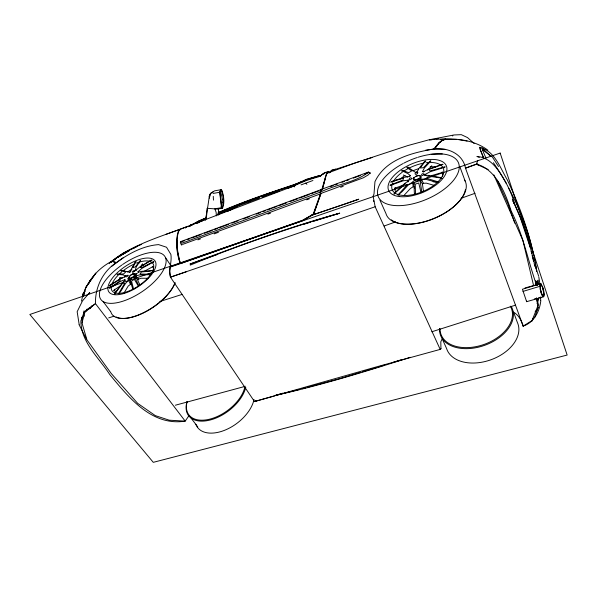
<?xml version="1.0" encoding="UTF-8"?>
<svg xmlns="http://www.w3.org/2000/svg" width="597" height="597" viewBox="0 0 597 597"><rect width="100%" height="100%" fill="white"/><g stroke="black" fill="none" stroke-linecap="round" stroke-linejoin="round"><path stroke-width="0.9" d="M322.358 189.316L325.178 178.772L326.91 173.399L327.514 173.115L356.118 162.6L407.878 145.549L430.265 139.459L444.937 139.034L445.056 139.519L445.429 139.019C460.22 138.586 475.779 141.093 487.868 150.183M222.39 206.987L221.606 206.45L219.957 192.63L220.562 191.294L221.286 191.07L221.868 191.652C223.479 196.6 224.487 202.01 222.39 206.987L221.144 206.763C223.196 201.958 222.188 196.712 220.606 191.943L220.054 191.406M274.463 395.953L254.486 401.542L170.466 277.157C168.332 269.628 172.108 262.12 170.884 254.426L166.526 247.24L158.586 244.613C142.974 245.77 128.84 253.628 116.318 262.561L111.557 261.374C96.274 269.344 84.744 284.068 81.513 301.067M114.975 294.172L114.915 293.284L122.034 283.239L125.183 280.015L124.683 279.702L120.116 281.523L113.52 286.09L109.438 288.172L119.937 280.926L120.124 279.202L109.557 285.784M483.839 158.683L480.286 149.78L479.876 147.205L480.301 149.578L483.883 158.541M401.863 171.19L402.191 170.317L408.714 172.69L411.714 170.869L406.848 167.533M415.534 194.54L415.243 184.13L418.751 182.995L421.057 192.786M394.087 194.346L394.266 193.286L404.527 183.622L408.781 180.63L408.341 180.07L402.982 180.854L390.289 185.398L389.953 185.145L402.953 180.078L403.632 178.01L390.744 182.197M205.361 219.621C207.166 211.629 208.286 203.428 209.457 195.294L210.554 193.421L213.629 191.592M540.785 283.687L522.427 289.239L526.636 301.672L543.136 296.978C545.457 293.231 542.934 287.202 540.785 283.687L540.136 284.224C539.957 288.336 540.681 292.955 543.158 296.328L543.74 295.806L543.867 293.814M86.684 311.067L86.796 309.216M407.863 182.078L408.341 180.07M540.233 289.627L540.136 284.224M540.151 286.687L540.278 284.687L540.875 284.187L542.666 287.545L543.509 290.97M543.777 296.403L543.919 294.209L542.733 287.776M207.107 208.622L206.666 215.263L205.54 220.308M438.795 182.01L433.243 181.361L425.519 179.219L421.101 179.137L419.967 179.876L422.437 184.01L423.512 191.689M83.99 310.895L83.677 314.522L84.162 316.223M218.196 215.159L218.584 210.644L218.196 208.898M255.747 400.953L254.486 401.542L375.782 367.073L440.19 349.402L375.155 206.763L170.466 277.157L169.6 271.105L170.167 267.098L180.578 263.575L179.675 261.426L177.66 250.979L176.973 240.106M177.705 234.77C176.145 244.292 177.242 254.606 180.578 263.575L302.478 220.726L313.507 214.457L320.865 193.674M414.042 184.077L413.87 181.854L412.602 182.003L408.318 184.951L402.139 191.622L397.893 195.085L407.303 184.719L405.087 183.936L394.244 193.727M540.815 300.791C539.524 311.515 534.061 322.529 523.151 326.126L465.488 168.16C462.951 153.884 447.728 147.28 434.444 148.959L433.937 148.966C411.706 152.817 385.438 159.369 374.953 181.675L373.998 193.958L373.118 196.219L375.155 206.763M444.265 167.809L445.198 166.802M424.93 174.555L425.512 174.675L425.377 175.451L424.795 175.309L424.93 174.555L430.124 171.772L444.332 167.369M440.929 348.469L440.19 349.402L440.944 348.82L440.81 341.805L442.571 337.88M421.072 176.66L420.721 178.391L420.863 176.152L419.034 175.451L416.102 176.175L413.766 177.899L413.393 179.63L414.818 180.615M413.982 177.675L413.646 179.242L415.296 179.891L417.975 179.234L420.109 177.66L420.43 176.085L418.766 175.451L416.102 176.108M170.167 267.098L170.72 264.508M404.281 195.107L410.393 188.48L413.206 186.764L412.602 182.003M85.289 291.105L82.849 294.015L83.17 296.336M325.32 178.451L322.208 189.898M209.301 198.204L210.554 193.421L214.532 190.853L221.203 189.682L222.002 190.48C223.771 196.264 224.838 202.547 222.48 208.338L217.024 209.047L207.144 208.293M135.094 262.553L136.213 261.695M85.632 287.657L95.759 273.217L85.632 287.657L83.364 296.119L84.625 292.993M177.607 235.054L178.928 230.591L180.466 229.106L294.605 185.645M135.332 270.038L136.601 269.844L135.332 270.038L136.31 266.784L140.541 260.374L135.31 266.874L132.646 267.799L135.765 261.777M370.371 173.645L369.931 172.667L368.23 172.152L321.231 189.45L320.238 192.458L320.395 193.906L183.115 244.225L181.227 244.337L180.324 242.68L180.898 241.539L320.731 189.742L321.716 190.092M123.646 270.814L129.609 272.262L130.639 271.568L131.698 268.337L135.191 262.187M534.718 317.343L538.009 307.619L537.725 298.925M321.022 193.383L313.686 214.129L302.664 220.509L180.421 263.583M150.063 275.045L151.407 274.239M222.48 208.338L221.48 207.666L219.703 192.271L220.338 190.421L221.203 189.682M321.992 189.204L326.425 173.585L327.014 173.302M180.697 241.718L181.369 242.942L182.876 242.852L319.813 192.286L320.731 189.742L321.358 189.973M294.784 184.54L294.112 185.764L294.784 184.54L306.791 179.19L319.574 175.585L318.738 176.712L306.462 180.451L294.112 185.764L294.657 186.921M538.196 307.328L537.255 309.865L535.158 311.634M153.302 262.464L153.899 261.508M536.949 303.298L538.188 300.007L538.143 298.306M532.017 321.082L533.255 318.171M488.182 169.555L476.607 164.22L465.488 168.16L476.339 164.093L477.764 160.75M132.81 289.052L129.877 279.724C124.482 282.426 122.967 289.09 119.139 293.433L118.497 293.746L124.683 283.381L122.586 283.321L114.99 293.62M89.468 282.127L90.192 280.478L88.714 283.605M209.196 196.525L210.554 193.421M117.236 274.769L117.348 273.993L123.534 274.001L125.81 271.926L120.907 270.844M150.869 260.486L152.153 260.173M537.009 300.44L537.77 298.828M536.83 301.403L538.001 298.963M125.183 280.015L124.96 280.486L124.445 280.157L124.683 279.702M110.915 262.531L111.221 262.098L110.579 262.076C132.855 244.367 160.697 236.673 186.854 226.748L185.548 227.666M320.395 193.906L320.35 192.197C335.581 184.354 354.969 182.786 368.476 172.22M422.475 171.608L423.9 171.742L422.475 171.608L424.445 167.929L430.885 160.989L430.527 160.712L423.34 167.735L420.213 167.996L425.31 161.175L425.818 161.16M424.363 161.884L425.31 161.175M125.534 275.881L124.877 276.941L125.534 275.881L122.892 274.851L117.161 274.419M142.541 263.822L140.243 267.404M88.938 293.888L89.759 292.426L82.498 300.873L77.155 311.716L79.162 324.41M139.467 262.993L140.541 260.374M452.638 136.012L452.862 135.609M321.231 189.45L320.238 192.458L319.813 192.286M407.139 167.332L407.9 167.197L415.691 172.466L416.99 171.958L419.042 168.339L424.564 161.503M124.198 292.717L128.221 286.038L131.37 283.717L129.877 279.724M189.107 415.452L185.204 421.124C151.713 426.467 128.691 397.363 109.803 374.603C98.953 357.73 81.028 342.469 80.871 320.962L84.311 311.634L95.468 303.642C94.998 287.545 102.602 271.807 116.034 262.77M437.332 182.197L437.086 182.57L433.041 181.734M90.065 308.597L92.095 305.597M294.418 185.1L306.358 179.951L318.253 176.339L318.895 175.481M433.937 148.966L438.788 142.78L441.526 140.646L445.123 139.295L442.653 140.489M434.444 148.959L439.332 142.72L442.041 140.608L445.429 139.019M434.273 149.183L438.922 143.198L441.832 140.885M133.519 276.986L135.012 275.135L134.706 273.904L132.795 274.008L130.407 275.389L128.915 277.232L129.206 278.471L131.109 278.374L133.519 276.986L133.818 277.396L134.803 276.165M408.781 180.63L408.415 181.085L407.96 180.51M431.765 165.757L427.683 170.115M138.303 286.441L138.952 285.336M410.318 175.615L409.326 176.667L410.318 175.615L407.788 173.518L401.878 170.772M414.408 194.152L413.87 181.854M442.153 164.503L443.004 164.339L429.056 169.451L429.989 170.958L444.653 166.854M109.169 263.658L110.288 262.344L111.012 262.299M109.826 285.276L120.49 278.575L125.094 276.68M139.914 284.754L138.026 281.06L137.832 279.859L138.594 279.09L141.026 278.254L148.049 278.269M178.831 230.897L180.339 229.42M138.661 285.359L135.362 278.739L134.788 276.807L135.623 275.986L139.444 274.963L150.19 274.672M134.788 276.807L135.146 277.075L136.004 276.232L138.594 279.09M329.163 172.57L331.745 170.152L335.626 169.115M329.328 172.914L331.91 170.488L372.147 157.496M543.882 296.254L543.255 296.813L542.285 295.627L540.404 289.605M138.034 271.672L138.564 271.657L138.601 272.269L138.064 272.262L138.034 271.672L141.952 268.351L153.265 262.09M136.191 269.956L140.071 266.732L150.981 260.24M421.131 192.122L422.064 191.652M111.363 266.583L123.086 257.852M319.746 176.436L324.477 172.727L328.94 171.384M322.611 174.66L324.641 173.07M319.425 176.622L323.492 173.451M429.43 140.108L430.265 139.459M112.542 261.083L115.848 258.546M110.9 262.352L113.549 260.322M114.87 259.307L116.855 257.785M112.564 261.217L114.549 259.695M420.512 177.884L418.161 179.622L418.37 180.137L420.131 178.824M391.162 181.719L404.191 177.324L409.632 176.458M115.094 258.919L123.243 253.053L137.795 245.874M151.548 260.135L140.579 266.844L141.676 267.762L153.436 261.635M110.579 262.076L112.303 261.061M185.346 227.964L187.339 226.569M120.698 285.672L113.408 290.493M135.198 247.531L136.713 246.494L131.564 249.218M110.46 262.314L112.109 261.27L116.318 262.561M422.437 184.01L423.482 183.301L426.348 183.152L433.997 185.316M127.795 278.672L128.937 277.911M420.281 180.294L421.445 179.525L423.482 183.301M522.621 324.559L523.151 326.126L532.039 320.582L538.203 305.067L536.494 297.873M152.974 266.605L144.056 271.404M190.077 226.047L198.48 221.174L206.107 218.002M189.533 226.129L198.958 220.883L206.629 217.681M195.667 223.524L206.569 217.614M116.825 257.658L129.967 250.091M117.169 257.531L118.699 256.635M120.228 255.74L127.109 251.703M188.436 226.711L192.838 224.397L190.294 225.494M119.154 256.441L120.691 255.546M122.221 254.65L126.833 251.964M117.199 257.665L118.736 256.77M120.266 255.874L121.803 254.979M123.333 254.083L124.87 253.188M197.592 223.129L206.435 218.301M229.957 210.36L239.613 204.726M197.428 222.95L206.002 218.345M228.554 210.748L239.039 204.644M134.086 248.068L135.698 247.203M127.176 251.844L129.594 250.539M193.57 224.002L205.472 218.435M423.422 171.794L428.534 169.115L442.355 164.272M201.54 221.256L205.667 219.099M227.278 211.435L237.472 206.122M137.168 246.233L141.661 244.367M294.634 184.958L299.358 182.734M326.76 173.727L327.35 173.458M254.486 401.542L256.165 400.766M189.943 225.465L192.443 224.368M190.443 225.211L192.794 224.173M121.124 270.583L122.146 270.381M217.935 214.569L237.166 206.316M301.097 184.861L312.918 180.503M218.196 213.435C243.486 202.114 269.792 193.331 296.03 184.533M217.942 213.189C244.136 201.502 271.411 192.495 298.582 183.383M300.149 182.369L302.44 181.398M303.977 180.749L306.276 179.779M218.301 212.539C245.277 200.689 273.336 191.547 301.254 182.212M218.502 212.875C244.054 201.637 270.583 192.838 297.045 184.01M218.562 212.704L234.069 206.644M218.815 212.711L226.442 209.547M190.256 265.113C239.046 245.046 289.023 227.972 339.663 213.211C288.776 227.114 239.36 245.651 189.973 264.061L217.666 254.374M403.52 185.04L394.438 188.383M130.347 284.12L128.803 280.605L129.915 280.187M416.99 171.958L415.691 172.466M287.276 188.6L295.03 185.719M182.092 241.569L184.704 240.598M187.316 239.636L189.921 238.666M191.637 238.031L201.062 234.546M204.487 233.278L212.204 230.42M214.771 229.472L217.345 228.517M219.054 227.882L223.345 226.3M224.203 225.979L228.524 224.375M231.979 223.099L238.031 220.86M243.218 218.942L249.262 216.704M256.18 214.144L260.501 212.547M263.09 211.584L265.687 210.622M267.411 209.987L271.732 208.383M272.605 208.062L276.956 206.45M278.695 205.801L286.53 202.89M290.015 201.599L297.851 198.697M299.59 198.047L309.171 194.495M310.91 193.846L318.746 190.936M330.596 186.54L333.216 185.57M334.962 184.921L337.581 183.943M341.939 182.324L344.559 181.354M346.305 180.704L348.924 179.734M238.002 205.958L259.344 198.1M261.904 197.152L267.031 195.271M306.716 199.808L309.306 198.861M340.641 187.294L343.2 186.346M197.905 239.852L200.473 238.904M214.151 233.875L218.427 232.3M267.904 214.107L270.516 213.144M353.282 178.122L360.252 175.57M364.61 173.981L368.968 172.384L369.931 172.667L368.498 174.742L363.364 177.794L320.559 193.585L313.104 214.33L302.321 220.383L180.63 263.18M166.041 234.315L180.033 229.27L178.496 230.763C174.951 241.263 176.757 253.128 180.122 263.352L180.578 263.575M384.222 225.987L395.58 221.897M461.071 198.316L475.04 193.286M442.422 172.429L431.594 175.608M344.208 204.331L358.752 199.211L310.746 215.569L343.357 204.629M227.285 209.189L229.905 208.278M248.337 201.958L250.076 201.353M170.235 266.747L180.122 263.352M267.881 194.95L279.03 191.152M170.466 277.157L186.525 271.672M88.252 308.522L89.916 307.962M87.252 309.447L89.751 308.612M318.686 176.466L321.276 175.637M108.691 317.88L113.99 316.186M159.899 301.507L181.966 294.455M431.855 331.76L515.562 305.134M378.334 367.028L384.55 365.051M393.438 362.23L401.438 359.692M410.206 357.297C365.901 371.513 321.335 385.14 275.896 395.289M307.037 179.451L319.574 175.585M304.246 224.144L310.447 222.226M313.985 221.136L339.663 213.211M325.529 172.794L328.201 171.988M522.987 291.403L539.815 286.344M340.387 378.431L360.678 372.341M362.446 371.812L376.558 367.573M275.859 395.236L282.791 393.169M525.032 287.963L540.613 283.582L541.606 284.844M534.345 298.985L536.919 298.276M538.636 297.813L541.203 297.105M331.91 170.488L335.783 169.444M175.354 405.221L244.046 386.662M302.172 388.744L305.724 387.789M307.5 387.311L339.506 378.692M393.013 181.078L396.505 180.152M138.064 272.262L141.78 271.307L152.936 270.434M275.866 395.281L298.664 389.617M436.511 138.877L438.258 138.519M132.9 288.844L133.862 289.075M212.987 193.443L219.703 192.271M221.48 207.666L214.816 208.808L216.129 212.233L216.345 215.898M130.639 271.568L129.609 272.262M430.325 139.974L432.124 139.713M425.579 150.205L434.22 149.034L445.459 149.399M413.206 186.764L414.415 186.607L414.631 188.159M412.482 182.54L413.788 182.391M222.323 199.256L223.599 199.144M130.131 278.851L131.407 278.784L131.109 278.374M150.795 274.217L140.064 274.038L141.422 271.941L149.422 271.307L152.884 270.351M440.467 139.407L444.922 139.28M430.28 154.25L442.31 153.944M432.161 139.571L430.333 139.601L453.884 134.974L461.302 134.661L467.503 137.579L474.122 143.489M442.213 139.392L456.489 139.407M445.429 139.258L451.772 139.392M424.795 175.309L429.094 175.428L441.571 177.742M122.534 278.06L119.348 277.777M222.278 202.54L223.547 202.637M441.989 178.607L441.593 178.122L428.519 176.122L426.452 178.302L438.123 181.831M119.139 293.433L119.542 293.478M414.557 193.973L415.199 194.047M479.869 147.422C494.943 151.131 500.055 167.735 507.234 179.757C518.353 203.264 527.666 227.733 533.136 253.203M458.257 139.564L467.078 141.064M542.091 295.508L543.74 295.806M476.339 164.093C496.04 168.958 505.629 193.809 511.301 211.301C522.815 233.987 527.658 259.068 535.785 282.933L538.121 280.097L538.837 284.665M121.766 270.307L124.019 270.889M368.23 172.152L368.968 172.384M403.094 170.6L404.691 171.13M398.662 194.913L399.08 195.062M413.393 179.63L415.422 180.854M479.309 157.459L476.913 156.436C491.838 157.526 499.622 171.891 506.316 183.466M407.721 177.048L403.326 174.988M407.9 167.197L408.296 167.369M513.107 311.985C518.562 314.671 521.494 320.537 523.151 326.126M135.623 275.986L136.004 276.232M490.435 156.078L482.033 147.765L482.354 149.653L492.406 157.056L498.517 166.526M318.253 176.339L318.738 176.712M305.567 183.219L306.91 184.264M425.512 174.675L426.661 175.824M135.146 277.075L137.832 279.859M421.101 179.137L421.445 179.525M191.07 418.101L197.786 426.952M103.124 301.552L110.564 311.462M128.915 277.232L129.213 277.642M135.012 275.135L135.303 275.545M132.795 274.008L133.094 274.419M134.706 273.904L134.997 274.314M493.376 162.72C502.301 175.69 510.913 189.234 514.726 204.696L513.054 201.458M171.1 266.031L165.406 257.456M181.227 244.337L181.779 245.195M138.235 285.881L134.332 279.359L131.512 281.038L133.467 288.739M512.36 199.226C522.024 219.002 528.957 240.113 533.845 261.561M508.763 188.294C522.554 214.01 532.42 242.121 536.733 271.016M512.927 200.749L520.226 217.398L530.3 247.68M79.073 324.664L86.378 339.044M477.451 163.653L478.257 165.287M497.241 180.287L508.122 204.159L514.748 223.188M379.931 200.137L385.931 213.48A42.842 21.768 -22.7 0 0 435.123 217.927A42.842 21.768 -22.7 0 0 464.317 179.645M442.459 339.335L446.586 348.521A37.745 24.865 -19.5 0 0 491.271 359.648A37.745 24.865 -19.5 0 0 517.405 322.529L513.853 312.925M493.831 174.861L522.868 240.337L533.517 285.291M482.354 149.653L485.943 158.115M413.766 177.899L413.975 178.406M419.034 175.451L419.243 175.951M459.996 167.1L465.167 181.115M538.703 276.269L534.755 264.702L534.987 266.546M82.483 322.828L81.67 317.485M82.849 294.015L83.311 295.806M540.345 288.903L541.315 293.761M82.155 316.917L82.587 318.664M531.129 251.128L531.74 253.718M532.151 255.441L533.591 261.486M534.046 257.471L534.77 260.882M535.136 262.59L535.681 265.15M373.595 200.398L373.819 201.555M421.743 191.63L419.967 179.876M536.979 281.18L537.404 284.687M538.845 277.18L539.83 283.508M535.822 266.046L536.658 271.426M534.054 262.426L534.322 264.173M441.534 177.675L441.593 178.122M537.061 281.911L537.337 285.314M536.815 281.814L537.099 285.209M213.271 196.346L213.465 200.144M535.919 282.291L536.039 284.97M535.696 280.68L535.905 285.135M536.196 282.687L536.307 285.351M540.628 297.157L540.703 300.567M128.795 280.135L128.803 280.605M526.629 301.089L526.636 301.672M510.293 306.179A37.521 24.126 -19.9 0 1 482.51 344.962A37.521 24.126 -19.9 0 1 440.049 328.805M511.181 306.343A38.268 24.626 -19.9 0 1 482.234 346.133A38.268 24.626 -19.9 0 1 439.556 328.522M465.384 189.771A41.962 21.35 -22.7 0 1 433.519 218.771A41.962 21.35 -22.7 0 1 391.304 219.868M431.683 154.242A43.529 21.216 -23.1 0 1 451.713 182.421A43.529 21.216 -23.1 0 1 386.252 203.726A43.529 21.216 -23.1 0 1 403.065 163.556M403.9 163.115A43.529 21.216 -23.1 0 1 417.228 157.518M418.124 157.227A43.529 21.216 -23.1 0 1 429.892 154.481M245.068 386.14A33.678 19.574 -36.3 0 1 210.472 418.975A33.678 19.574 -36.3 0 1 187.1 401.811M245.755 387.237A34.357 19.977 -36.3 0 1 209.622 420.146A34.357 19.977 -36.3 0 1 187.04 401.468M254.046 399.475A33.932 20.253 -36.7 0 1 225.696 429.84A33.932 20.253 -36.7 0 1 195.838 424.258M174.824 283.276A37.245 16.873 -34 0 1 148.004 310.53A37.245 16.873 -34 0 1 115.997 316.903M122.616 264.493A38.566 16.709 -33.8 0 1 165.406 265.411A38.566 16.709 -33.8 0 1 110.661 303.358A38.566 16.709 -33.8 0 1 121.87 265.016M175.152 282.605A38.021 17.201 -34 0 1 141.243 313.761A38.021 17.201 -34 0 1 110.781 311.679M443.504 168.757A27.723 13.537 -23 0 1 441.302 177.869M440.713 178.697A27.723 13.537 -23 0 1 395.602 193.443M394.953 193.032A27.723 13.537 -23 0 1 392.759 182.704M393.602 181.1A27.723 13.537 -23 0 1 402.341 172.167M403.811 171.152A27.723 13.537 -23 0 1 407.751 168.794M409.311 167.988A27.723 13.537 -23 0 1 423.407 163.175M425.959 162.772A27.723 13.537 -23 0 1 428.706 162.518M430.489 162.474A27.723 13.537 -23 0 1 443.228 168.026M395.318 191.204A25.395 12.44 -23.1 0 1 395.192 187.585M400.654 178.936A25.395 12.44 -23.1 0 1 404.923 175.421M412.766 170.929A25.395 12.44 -23.1 0 1 418.385 168.742M430.146 166.66A25.395 12.44 -23.1 0 1 435.362 167.13M442.235 171.817A25.395 12.44 -23.1 0 1 442.511 176.376M150.69 261.695A24.567 10.634 -33.6 0 1 136.78 287.015A24.567 10.634 -33.6 0 1 111.385 286.008M111.87 284.351A24.567 10.634 -33.6 0 1 118.46 274.896M119.146 274.217A24.567 10.634 -33.6 0 1 121.81 271.836M123.243 270.68A24.567 10.634 -33.6 0 1 134.967 263.702M136.564 263.046A24.567 10.634 -33.6 0 1 139.661 261.993M140.608 261.732A24.567 10.634 -33.6 0 1 150.041 261.434M152.302 266.314A22.507 9.813 -33.8 0 1 153.556 269.143M115.602 292.261A22.507 9.813 -33.8 0 1 114.624 289.247M118.415 280.59A22.507 9.813 -33.8 0 1 120.631 278.008M127.646 271.993A22.507 9.813 -33.8 0 1 131.959 269.262M141.564 265.255A22.507 9.813 -33.8 0 1 144.131 264.725M84.893 312.119L81.953 322.895L86.975 339.932L111.072 373.297L137.676 403.356L155.31 415.616L169.205 420.191L185.204 421.124L95.468 303.642L84.893 312.119M128.056 275.284C126.519 279.023 124.221 275.03 128.056 275.284M411.99 178.503C407.714 182.704 408.952 175.652 411.99 178.503M134.832 270.993L132.765 272.433C131.601 271.642 134.534 269.657 134.832 270.993M130.124 278.538C127.303 282.262 127.437 276.881 130.124 278.538M136.967 273.538C135.332 277.187 133.153 273.322 136.967 273.538M417.818 172.727C415.631 177.167 412.885 171.563 417.818 172.727M424.34 174.264C420.094 178.369 421.213 171.645 424.34 174.264M415.788 179.749C414.915 183.943 422.28 176.802 415.788 179.749M134.601 275.045L133.243 276.724L131.056 277.986L129.325 278.075L129.064 276.948L130.415 275.277L132.594 274.03L134.318 273.933L134.601 275.045M500.167 153.071L29.85 314.477L153.28 462.339L567.15 355.051L500.167 153.071M399.4 196.57A31.372 15.283 -23.1 0 0 446.668 171.205A31.372 15.283 -23.1 0 0 406.303 166.518A31.372 15.283 -23.1 0 0 399.4 196.57M124.251 293.396A27.798 12.007 -33.7 0 0 155.541 261.874A27.798 12.007 -33.7 0 0 116.027 273.971A27.798 12.007 -33.7 0 0 124.251 293.396"/></g></svg>
